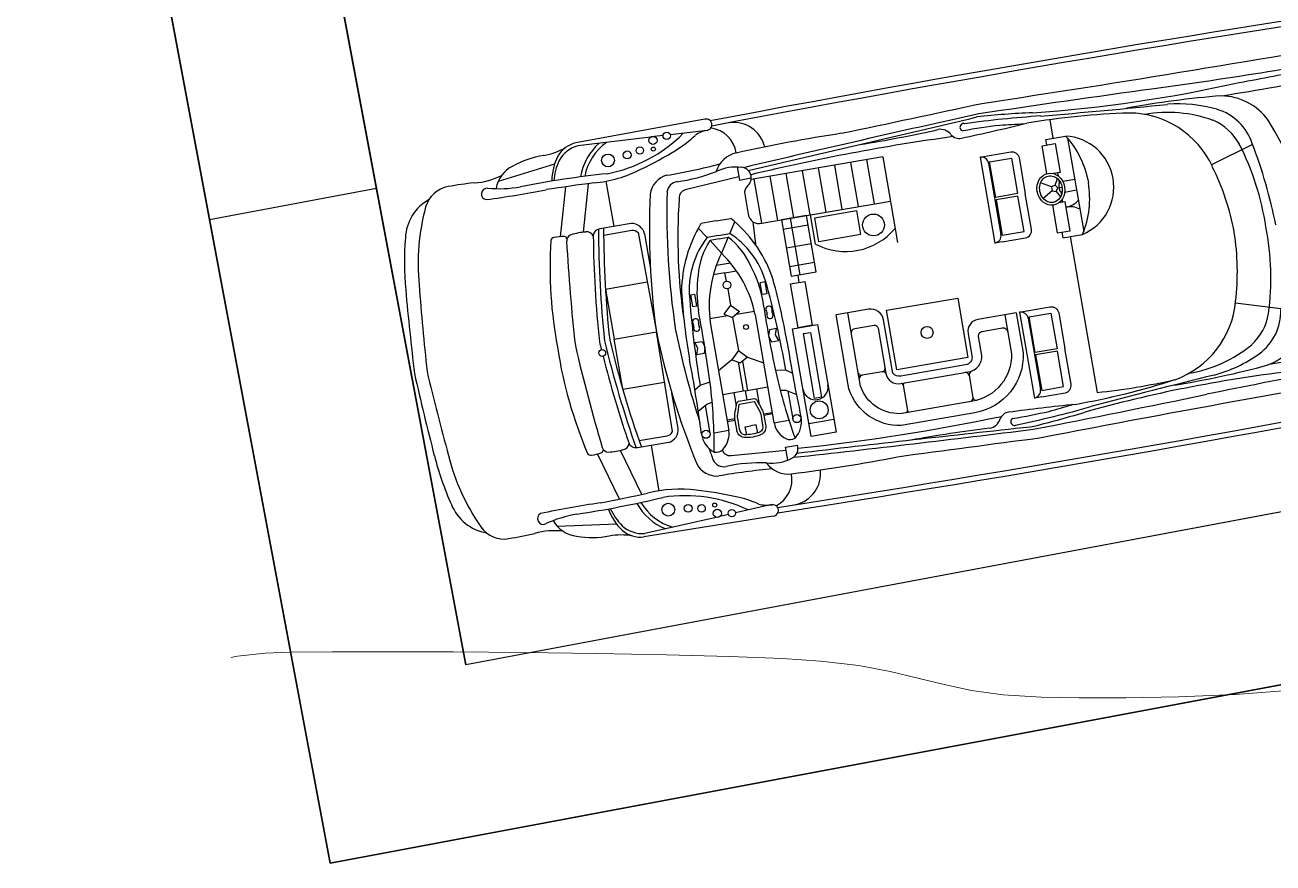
# Model space of a CAD drawing. Header units: metres. Extents: x 2662 to 3279, y 1027 to 1511.
# Drawn here: x 2927.51 to 2953.26, y 1183.22 to 1200.51 of the extents above; entities that cross this region are included whole.
import ezdxf

# ---------------------------------------------------------------- set-up
doc = ezdxf.new("R2010")
doc.units = ezdxf.units.M
doc.header["$LTSCALE"] = 1000
for name, color, linetype in [('01 main point', 1, 'Continuous'), ('furniture', 6, 'Continuous'), ('Layer13', 4, 'Continuous')]:
    doc.layers.add(name, color=color, linetype=linetype)
doc.layers.add('CONT-MNR', color=252, linetype='Continuous', lineweight=9)

# ---------------------------------------------------------------- blocks, each defined once
blk = doc.blocks.new('A$C97441dda')
for points in [[(1.3, 9.515), (1.444, 9.032)], [(3.135, 9.515), (2.99, 9.032)], [(0.886, 7.521), (1.929, 7.521)], [(1.348, 7.521), (1.348, 7.389)], [(1.468, 7.521), (1.468, 7.389)], [(0.859, 7.366), (0.653, 7.366)], [(1.232, 7.231), (0.921, 7.231), (0.921, 7.376), (1.244, 7.376), (1.244, 7.303)], [(1.244, 7.347), (1.276, 7.347)], [(1.371, 7.298), (1.306, 7.335)], [(1.324, 7.347), (1.36, 7.347)], [(1.388, 7.336), (1.428, 7.336)], [(1.407, 7.323), (1.407, 7.369)], [(1.442, 7.298), (1.509, 7.336)], [(1.455, 7.347), (1.492, 7.347)], [(1.54, 7.347), (1.572, 7.347)], [(1.584, 7.231), (1.894, 7.231), (1.894, 7.376), (1.572, 7.376), (1.572, 7.303)], [(1.957, 7.366), (3.698, 7.366)], [(1.385, 7.256), (1.321, 7.145)], [(1.429, 7.256), (1.493, 7.145)], [(2.683, 6.676), (2.683, 6.757)], [(2.764, 6.757), (3.56, 6.757)], [(3.641, 6.757), (3.641, 6.676)], [(0.929, 6.537), (0.929, 6.618)], [(1.01, 6.618), (1.806, 6.618)], [(1.887, 6.618), (1.887, 6.537)], [(2.683, 6.676), (3.641, 6.676)], [(2.683, 6.639), (2.683, 6.509)], [(0.929, 6.537), (1.887, 6.537)], [(3.272, 6.01), (3.523, 6.01)], [(0.742, 5.482), (0.742, 4.012)], [(0.742, 5.482), (1.699, 5.482)], [(1.236, 4.046), (1.236, 5.482)], [(0.742, 5.302), (1.236, 5.302)], [(3.255, 5.276), (3.54, 5.276)], [(0.742, 5.122), (1.236, 5.122)], [(3.072, 5.074), (3.072, 4.85)], [(0.742, 4.942), (1.236, 4.942)], [(2.368, 4.812), (2.368, 4.682)], [(0.742, 4.762), (1.236, 4.762)], [(0.742, 4.582), (1.236, 4.582)], [(1.565, 4.59), (1.236, 4.59)], [(1.341, 4.265), (1.341, 4.546)], [(1.549, 4.265), (1.549, 4.546)], [(1.757, 4.265), (1.757, 4.546)], [(0.742, 4.402), (1.236, 4.402)], [(3.498, 4.462), (3.498, 4.183)], [(1.866, 4.368), (1.236, 4.368)], [(1.866, 4.339), (1.947, 4.339)], [(0.742, 4.222), (1.236, 4.222)], [(0.58, 3.884), (0.726, 3.884), (0.726, 4.017)], [(0.742, 4.042), (1.236, 4.042)], [(2.406, 4.009), (2.406, 3.929), (2.471, 3.909), (2.54, 3.929), (2.54, 4.011), (2.471, 3.988), (2.406, 4.009)], [(2.918, 4.097), (2.875, 4.032), (2.858, 3.919)], [(3.156, 4.101), (3.096, 3.997), (3.083, 3.933)], [(3.107, 4.016), (3.415, 4.016)], [(3.854, 3.884), (3.709, 3.884), (3.709, 4.017)], [(0.891, 3.916), (1.112, 3.916)], [(1.203, 3.954), (1.453, 3.937)], [(1.879, 3.969), (2.01, 3.969), (2.01, 3.919), (1.879, 3.919)], [(1.879, 3.969), (1.879, 3.919)], [(2.217, 3.805), (3.423, 3.805), (3.423, 3.972)], [(1.126, 3.554), (1.126, 3.721)], [(1.289, 3.681), (1.171, 3.758)], [(2.175, 3.603), (2.175, 3.803)], [(2.66, 3.641), (2.755, 3.805)], [(3.022, 3.554), (3.022, 3.805)], [(3.306, 3.709), (3.306, 3.805)], [(3.32, 3.709), (3.32, 3.805)], [(0.001, 3.623), (0.017, 2.181)], [(0.128, 3.628), (0.106, 3.219)], [(1.289, 3.554), (1.289, 3.681)], [(1.326, 3.554), (1.326, 3.655)], [(1.326, 3.655), (1.486, 3.554)], [(1.609, 3.633), (1.609, 3.475)], [(1.706, 3.554), (1.706, 3.683)], [(2.066, 3.554), (2.153, 3.641), (2.203, 3.554)], [(2.573, 3.554), (2.66, 3.641), (2.711, 3.554)], [(2.697, 3.578), (3.022, 3.578)], [(3.022, 3.679), (3.196, 3.679)], [(3.501, 3.61), (3.411, 3.61), (3.411, 3.549)], [(4.306, 3.628), (4.328, 3.219)], [(4.433, 3.623), (4.417, 2.181)], [(1.126, 3.554), (1.126, 3.387)], [(1.289, 3.554), (1.289, 3.426)], [(1.326, 3.554), (1.326, 3.453)], [(1.326, 3.453), (1.486, 3.554)], [(1.706, 3.554), (1.706, 3.424)], [(1.799, 3.554), (1.706, 3.554)], [(1.883, 3.554), (2.066, 3.554)], [(2.066, 3.554), (2.153, 3.466), (2.203, 3.554)], [(2.175, 3.504), (2.175, 3.304)], [(2.203, 3.554), (2.573, 3.554)], [(2.573, 3.554), (2.66, 3.466), (2.711, 3.554)], [(2.66, 3.466), (2.755, 3.302)], [(2.697, 3.529), (3.022, 3.529)], [(3.022, 3.554), (3.022, 3.302)], [(3.022, 3.554), (3.123, 3.554)], [(3.501, 3.487), (3.411, 3.487), (3.411, 3.549)], [(1.289, 3.426), (1.171, 3.349)], [(2.217, 3.302), (3.423, 3.302), (3.423, 3.136)], [(3.022, 3.428), (3.167, 3.428)], [(3.306, 3.389), (3.306, 3.302)], [(3.32, 3.302), (3.32, 3.389)], [(1.879, 3.138), (2.01, 3.138), (2.01, 3.189), (1.879, 3.189)], [(1.879, 3.138), (1.879, 3.189)], [(2.406, 3.098), (2.406, 3.179), (2.471, 3.198), (2.54, 3.179), (2.54, 3.097), (2.471, 3.12), (2.406, 3.098)], [(2.918, 3.01), (2.875, 3.075), (2.858, 3.189)], [(3.156, 3.006), (3.096, 3.111), (3.083, 3.174)], [(0.102, 3.139), (0.097, 3.045)], [(3.107, 3.091), (3.415, 3.091)], [(4.332, 3.139), (4.337, 3.045)], [(0.095, 3.001), (0.052, 2.197)], [(4.34, 3.001), (4.382, 2.197)], [(1.131, 2.755), (1.523, 2.755)], [(3.304, 2.755), (2.911, 2.755)], [(1.107, 2.688), (2.217, 2.701)], [(1.658, 2.229), (1.658, 2.694)], [(3.327, 2.688), (2.217, 2.701)], [(2.217, 2.229), (2.217, 2.701)], [(2.777, 2.229), (2.777, 2.694)], [(0.489, 2.435), (0.995, 2.435)], [(3.945, 2.435), (3.439, 2.435)], [(0.483, 2.239), (1, 2.091)], [(1.658, 2.229), (2.217, 2.229)], [(2.777, 2.229), (2.217, 2.229)], [(3.952, 2.239), (3.435, 2.091)], [(0.474, 1.987), (1.005, 1.835)], [(3.96, 1.987), (3.43, 1.835)], [(0.207, 1.911), (0.292, 1.265)], [(4.228, 1.911), (4.142, 1.265)]]:
    blk.add_lwpolyline(points)
for points in [[(0.921, 7.283), (0.859, 7.283), (0.859, 7.504, -0.142146), (1.408, 7.663)], [(1.894, 7.283), (1.957, 7.283), (1.957, 7.504, 0.142146), (1.408, 7.663)], [(1.351, 7.36, 0.296682), (1.388, 7.336)], [(1.464, 7.36, -0.29421), (1.428, 7.336)], [(2.683, 6.757), (2.683, 7.018, -0.414214), (2.763, 7.098), (3.162, 7.098)], [(3.641, 6.757), (3.641, 7.018, 0.414214), (3.561, 7.098), (3.162, 7.098)], [(0.929, 6.618), (0.929, 6.88, -0.414214), (1.008, 6.959), (1.408, 6.959)], [(1.887, 6.618), (1.887, 6.88, 0.414214), (1.807, 6.959), (1.408, 6.959)], [(2.683, 6.639), (3.129, 6.639, -0.374978), (3.69, 6.003), (3.69, 5.181, -0.336338), (3.196, 4.682), (2.368, 4.682)], [(2.683, 6.509), (3.12, 6.509, -0.370359), (3.56, 6.003), (3.56, 5.19, -0.32607), (3.186, 4.812), (2.368, 4.812)], [(2.683, 6.509), (2.683, 6.209, 0.414214), (2.816, 6.077), (3.068, 6.077, -0.414214), (3.153, 5.991), (3.153, 5.267, -0.267949), (3.107, 5.186), (2.512, 5.186, 0.414214), (2.368, 5.042), (2.368, 4.812)], [(2.598, 4.812, -0.403822), (2.551, 4.859), (2.551, 5.073, -0.414214), (2.59, 5.111), (3.094, 5.111, 0.414214), (3.235, 5.253), (3.235, 6.01, 0.381295), (3.081, 6.186), (2.87, 6.186, -0.414214), (2.821, 6.234), (2.821, 6.458, -0.414214), (2.873, 6.509, -1)], [(0.689, 3.884), (0.732, 3.278, 0.372915), (0.813, 3.197, 0.054262), (2.148, 3.021, 0.054262)], [(3.746, 3.884), (3.702, 3.278, -0.372915), (3.622, 3.197, -0.000086), (3.62, 3.197, -0.000086)], [(0.995, 2.63), (0.995, 2.278, 0.367647), (1.058, 2.196, 0.57735)], [(1.07, 2.31), (1.07, 2.624, -0.267949), (1.107, 2.688, -0.267949)], [(3.364, 2.31), (3.364, 2.624, 0.267949), (3.327, 2.688, 0.267949)], [(3.439, 2.63), (3.439, 2.278, -0.367647), (3.376, 2.196, -0.57735)]]:
    blk.add_lwpolyline(points, format="xyb")
for points in [[(1.407, 7.323), (1.371, 7.298), (1.385, 7.256), (1.429, 7.256), (1.442, 7.298)], [(2.752, 7.014), (3.149, 7.014), (3.149, 6.77), (2.752, 6.77)], [(3.572, 7.014), (3.175, 7.014), (3.175, 6.77), (3.572, 6.77)], [(0.998, 6.875), (1.394, 6.875), (1.394, 6.631), (0.998, 6.631)], [(1.817, 6.875), (1.421, 6.875), (1.421, 6.631), (1.817, 6.631)], [(2.414, 6.031), (3.079, 6.031), (3.079, 5.237), (2.414, 5.237)], [(1.277, 5.097), (1.545, 5.097), (1.545, 4.632), (1.277, 4.632)], [(1.866, 4.546), (1.236, 4.546), (1.236, 4.265), (1.866, 4.265)], [(1.947, 4.403), (2.437, 4.403), (2.437, 4.246), (1.947, 4.246)], [(2.437, 4.462), (3.642, 4.462), (3.642, 4.183), (2.437, 4.183)], [(2.51, 4.369), (3.234, 4.369), (3.234, 4.292), (2.51, 4.292)]]:
    blk.add_lwpolyline(points, close=True)
for points in [[(3.425, 3.389), (3.306, 3.389, -0.084873), (3.255, 3.398, 0.004228), (3.149, 3.434, -0.236057), (3.123, 3.46), (3.123, 3.549), (3.123, 3.638, -0.236057), (3.149, 3.664, 0.004228), (3.255, 3.7, -0.084873), (3.306, 3.709), (3.425, 3.709, -0.35873), (3.527, 3.643, -0.047149), (3.538, 3.549, -0.047149), (3.527, 3.454, -0.35873)], [(3.427, 3.421), (3.306, 3.421, -0.084873), (3.265, 3.428, 0.004228), (3.159, 3.464, -0.145695), (3.155, 3.467), (3.155, 3.549), (3.155, 3.631, -0.145695), (3.159, 3.634, 0.004228), (3.265, 3.67, -0.084873), (3.306, 3.677), (3.427, 3.677, -0.359263), (3.497, 3.635, -0.045925), (3.506, 3.549, -0.045925), (3.497, 3.463, -0.359263)]]:
    blk.add_lwpolyline(points, format="xyb", close=True)
for centre, radius in [((2.73, 5.635), 0.0656), ((1.464, 5.255), 0.12), ((3.367, 4.319), 0.0984), ((3.42, 4.061), 0.0445), ((1.841, 3.554), 0.0423), ((2.332, 3.681), 0.0264), ((0.111, 3.179), 0.0406), ((4.324, 3.179), 0.0406), ((0.135, 3.021), 0.0449), ((0.23, 3.009), 0.0224), ((3.42, 3.047), 0.0445), ((4.204, 3.009), 0.0224), ((4.299, 3.021), 0.0449), ((0.22, 2.86), 0.0414), ((4.215, 2.86), 0.0414), ((0.244, 2.715), 0.0431), ((4.19, 2.715), 0.0431), ((0.268, 2.497), 0.0707), ((4.166, 2.497), 0.0707), ((2.344, 2.074), 0.0375)]:
    blk.add_circle(centre, radius)
for centre, radius, start, end in [((208.587, 7.199), 208.587, 178.49574, 180.96673), ((208.639, 7.199), 208.58, 178.49658, 180.96528), ((-204.204, 7.199), 208.58, 359.03472, 1.50342), ((-204.153, 7.199), 208.587, 359.03327, 1.50426), ((-190.377, 10.573), 190.766, 358.82377, 0.23433), ((194.812, 10.573), 190.766, 179.76567, 181.17623), ((-53.748, 10.377), 54.289, 358.0745, 0.7437), ((58.182, 10.377), 54.289, 179.2563, 181.9255), ((-41.183, 9.758), 41.901, 359.3324, 0.9894), ((45.617, 9.758), 41.901, 179.0106, 180.6676), ((-75.841, 8.389), 76.453, 0.82246, 1.39538), ((2.29, 6.776), 3.197, 91.3043, 112.539), ((1.351, 9.149), 0.647, 116.2865, 169.2582), ((2.388, 3.896), 5.724, 91.7134, 101.0556), ((3.083, 9.149), 0.647, 10.7418, 63.7135), ((-14.27, 8.715), 14.893, 354.1146, 2.9656), ((1.378, 8.933), 0.587, 98.542, 153.3786), ((2.167, 6.459), 3.048, 89.0501, 107.0897), ((2.268, 6.459), 3.048, 72.9103, 90.9499), ((3.057, 8.933), 0.587, 26.6214, 81.458), ((18.704, 8.715), 14.893, 177.0344, 185.8854), ((1.481, 8.791), 0.619, 109.8721, 146.502), ((2.953, 8.791), 0.619, 33.498, 70.1279), ((10.351, 8.357), 9.679, 174.5862, 180.8205), ((-5.916, 8.357), 9.679, 359.1795, 5.4138), ((2.241, 8.525), 1.542, 154.1778, 174.6897), ((2.23, 8.408), 1.457, 150.2082, 180.3438), ((2.244, 6.458), 2.694, 90.5597, 106.7928), ((2.191, 6.458), 2.694, 73.2072, 89.4403), ((2.205, 8.408), 1.457, 359.6562, 29.7918), ((2.193, 8.525), 1.542, 5.3103, 25.8222), ((1.727, 8.059), 1.014, 104.993, 169.9544), ((2.707, 8.059), 1.014, 10.0456, 75.007), ((-75.348, 14.009), 76.242, 354.92951, 355.98239), ((79.783, 14.009), 76.242, 184.01761, 185.07049), ((176.245, 2.671), 175.832, 178.08288, 178.71816), ((-171.81, 2.671), 175.832, 1.28184, 1.91712), ((9.047, 7.072), 8.399, 172.0411, 179.7687), ((-3.653, 7.859), 7.368, 356.1635, 2.9318), ((-4.613, 7.072), 8.399, 0.2313, 7.9589), ((1.408, 7.375), 0.564, 13.1636, 166.8364), ((1.41, 7.382), 0.22, 358.5392, 39.2339), ((1.85, 7.382), 0.22, 140.7661, 181.4608), ((10.385, 5.944), 9.919, 172.7923, 176.3331), ((12.173, 6.052), 11.642, 173.9919, 178.123), ((-7.738, 6.052), 11.642, 1.877, 6.0081), ((-5.951, 5.944), 9.919, 3.6669, 7.2077), ((8.652, 6.041), 8.067, 172.6641, 174.5309), ((-25.603, 5.344), 26.31, 2.2341, 3.8401), ((30.037, 5.344), 26.31, 176.1599, 177.7659), ((-4.217, 6.041), 8.067, 5.4691, 7.3359), ((9.647, 6.394), 9.036, 177.3558, 179.9463), ((2.764, 6.676), 0.0811, 90, 180), ((3.56, 6.676), 0.0811, 0, 90), ((-5.213, 6.394), 9.036, 0.0537, 2.6442), ((-373.31, -8.741), 373.976, 2.1179, 2.35962), ((164.086, 14.129), 163.802, 182.63314, 183.56191), ((1.01, 6.537), 0.0811, 90, 180), ((1.806, 6.537), 0.0811, 0, 90), ((-159.652, 14.129), 163.802, 356.43809, 357.36686), ((377.745, -8.741), 373.976, 177.64038, 177.8821), ((-278.76, -10.974), 279.798, 3.06699, 3.59652), ((283.195, -10.974), 279.798, 176.40348, 176.93301), ((0.573, 6.415), 0.0405, 153.1265, 340.953), ((0.569, 6.365), 0.119, 301.2113, 2.4557), ((3.866, 6.365), 0.119, 177.5443, 238.7887), ((3.861, 6.415), 0.0405, 199.047, 26.8735), ((0.696, 6.134), 0.146, 116.9071, 180.3941), ((23.565, 5.504), 22.923, 178.052, 183.7188), ((-19.131, 5.504), 22.923, 356.2812, 1.948), ((3.738, 6.134), 0.146, 359.6059, 63.0929), ((-16.128, 5.386), 16.696, 359.5591, 2.5632), ((3.28, 6.06), 0.0503, 196.5763, 260.4721), ((3.521, 6.047), 0.0369, 273.6593, 359.4047), ((20.563, 5.386), 16.696, 177.4368, 180.4409), ((3.276, 5.97), 0.0405, 95.6747, 178.8009), ((3.519, 5.97), 0.0406, 357.0134, 84.2838), ((0.995, 5.022), 0.715, 322.8811, 40.0859), ((3.255, 5.296), 0.02, 184.1892, 268.3589), ((3.255, 5.256), 0.02, 91.6411, 175.8108), ((3.54, 5.296), 0.02, 271.6411, 355.8108), ((3.54, 5.256), 0.02, 4.1892, 88.3589), ((3.036, 5.075), 0.0367, 358.6961, 81.9233), ((3.109, 5.075), 0.0367, 98.0767, 181.3039), ((19.056, 4.747), 18.648, 178.9753, 182.6006), ((-14.621, 4.747), 18.648, 357.3994, 1.0247), ((3.036, 4.849), 0.0367, 278.0767, 1.3039), ((3.109, 4.849), 0.0367, 178.6961, 261.9233), ((3.112, 4.322), 0.14, 272.2883, 90.1778), ((0.434, 3.873), 0.348, 93.1026, 177.5891), ((4.001, 3.873), 0.348, 2.4109, 86.8974), ((0.705, 3.902), 0.117, 35.8487, 164.0835), ((1.115, 4.038), 0.122, 268.9821, 3.7773), ((2.092, 2.615), 1.468, 100.4887, 131.1511), ((2.586, -3.05), 7.149, 90.0845, 96.1092), ((2.93, -6.611), 10.644, 90.2944, 95.7351), ((2.182, 3.963), 0.035, 60, 300), ((2.217, 4.032), 0.0418, 245.1573, 294.8427), ((2.252, 3.963), 0.035, 240, 120), ((2.825, 17.871), 13.774, 268.961, 272.4284), ((2.592, 9.755), 5.842, 272.7701, 280.2295), ((3.416, 3.839), 0.271, 37.9843, 91.5677), ((3.525, 3.968), 0.111, 327.0021, 19.6019), ((3.729, 3.902), 0.117, 15.9165, 100.2051), ((0.422, 3.57), 0.33, 89.1794, 161.9132), ((0.721, 3.914), 0.295, 182.6672, 243.6159), ((1.058, 3.787), 0.487, 162.4718, 196.2958), ((0.888, 4.015), 0.0991, 207.0644, 272.0033), ((1.987, 3.037), 0.95, 97.3014, 137.2904), ((1.859, 3.096), 0.772, 103.4474, 133.6826), ((2.091, 2.581), 1.332, 90.9526, 107.9909), ((2.353, 17.015), 13.106, 268.7557, 272.2789), ((2.217, 3.895), 0.0418, 65.1573, 114.8427), ((3.415, 4.057), 0.251, 271.8534, 323.7999), ((3.377, 3.787), 0.487, 343.7042, 17.5282), ((3.714, 3.914), 0.295, 296.3841, 357.3328), ((4.013, 3.57), 0.33, 18.0868, 90.8206), ((2.264, 2.48), 1.326, 92.0376, 125.9353), ((0.065, 3.627), 0.0634, 0.6303, 183.8233), ((0.51, 3.639), 0.383, 181.6698, 203.2536), ((-7.257, 3.097), 7.796, 0.0818, 4.4608), ((-1.137, 3.279), 1.766, 357.6596, 12.147), ((5.571, 3.279), 1.766, 167.853, 182.3404), ((11.692, 3.097), 7.796, 175.5392, 179.9182), ((3.924, 3.639), 0.383, 336.7464, 358.3302), ((4.37, 3.627), 0.0634, 356.1767, 179.3697), ((-0.771, 2.85), 1.128, 21.223, 34.4528), ((1.859, 4.011), 0.772, 226.3174, 256.5526), ((2.264, 4.627), 1.326, 234.0647, 267.9624), ((5.205, 2.85), 1.128, 145.5472, 158.777), ((-1.213, 2.428), 1.624, 1.2558, 35.182), ((2.092, 4.492), 1.468, 228.8489, 259.5113), ((1.987, 4.071), 0.95, 222.7096, 262.6986), ((3.415, 3.051), 0.251, 36.2001, 88.1466), ((5.647, 2.428), 1.624, 144.818, 178.7442), ((-3.273, 1.798), 3.841, 15.6869, 22.3326), ((0.758, 3.202), 0.131, 178.2121, 253.636), ((2.091, 4.527), 1.332, 252.0091, 269.0474), ((2.353, -9.908), 13.106, 87.7211, 91.2443), ((2.182, 3.144), 0.035, 60, 300), ((2.217, 3.212), 0.0418, 245.1573, 294.8427), ((2.252, 3.144), 0.035, 240, 120), ((2.592, -2.647), 5.842, 79.7705, 87.2299), ((3.525, 3.139), 0.111, 340.3981, 32.9979), ((3.676, 3.202), 0.131, 286.364, 1.7879), ((7.707, 1.798), 3.841, 157.6674, 164.3131), ((0.787, 3.129), 0.25, 184.9044, 252.4647), ((2.441, 11.797), 8.888, 258.8436, 268.5555), ((2.586, 10.157), 7.149, 263.8908, 269.9155), ((2.93, 13.719), 10.644, 264.2649, 269.7056), ((2.217, 3.076), 0.0418, 65.1573, 114.8427), ((3.416, 3.269), 0.271, 268.4323, 322.0157), ((1.993, 11.797), 8.888, 280.2705, 281.1564), ((3.647, 3.129), 0.25, 287.5353, 355.0956), ((2.534, 11.224), 8.53, 257.6692, 267.8736), ((1.993, 11.797), 8.888, 271.4445, 278.3252), ((1.901, 11.224), 8.53, 272.1264, 282.3308), ((2.825, -10.764), 13.774, 87.5716, 91.039), ((-0.971, 2.41), 1.46, 355.7483, 17.0194), ((1.138, 2.611), 0.144, 92.9581, 172.5508), ((3.296, 2.611), 0.144, 7.4492, 87.0419), ((5.405, 2.41), 1.46, 162.9806, 184.2517), ((0.606, 2.77), 0.594, 205.433, 249.4472), ((3.829, 2.77), 0.594, 290.5528, 334.567), ((0.606, 2.77), 0.638, 211.911, 250.7222), ((12.126, 1.728), 11.739, 176.4059, 181.1228), ((-7.692, 1.728), 11.739, 358.8772, 3.5941), ((3.829, 2.77), 0.638, 289.2778, 328.089), ((25.636, 1.27), 25.172, 177.6521, 178.859), ((2.967, 13.874), 11.719, 260.316, 266.3329), ((2.967, 13.874), 11.776, 260.3657, 266.3506), ((1.468, 13.874), 11.719, 273.6671, 279.684), ((1.468, 13.874), 11.776, 273.6494, 279.6343), ((-21.201, 1.27), 25.172, 1.141, 2.3479), ((0.332, 2.201), 0.316, 183.4806, 229.5108), ((0.394, 2.234), 0.344, 186.1517, 231.0679), ((1.814, 2.046), 0.815, 174.5487, 186.2942), ((1.078, 2.123), 0.0756, 105.2553, 179.4903), ((2.967, 13.874), 11.833, 260.7177, 266.3682), ((1.468, 13.874), 11.833, 273.6318, 274.0643), ((1.468, 13.874), 11.833, 274.427, 279.2823), ((3.356, 2.123), 0.0756, 0.5097, 74.7447), ((2.62, 2.046), 0.815, 353.7058, 5.4513), ((4.04, 2.234), 0.344, 308.9321, 353.8483), ((4.102, 2.201), 0.316, 310.4892, 356.5194), ((-0.63, 1.813), 0.723, 359.6277, 19.9452), ((0.509, 2.484), 0.648, 233.8856, 259.1849), ((0.561, 2.528), 0.68, 235.7036, 255.2458), ((1.073, 1.967), 0.0697, 187.7942, 263.6143), ((3.362, 1.967), 0.0697, 276.3857, 352.2058), ((3.873, 2.528), 0.68, 284.7542, 304.2964), ((3.925, 2.484), 0.648, 280.8151, 306.1144), ((5.065, 1.813), 0.723, 160.0548, 180.3723), ((1.109, 1.791), 1.016, 179.0191, 199.3908), ((1.664, 1.778), 0.661, 170.9023, 181.0629), ((1.044, 1.869), 0.0363, 96.2385, 157.5738), ((3.427, 22.256), 20.496, 263.3835, 266.6174), ((1.008, 22.256), 20.496, 273.3826, 276.6165), ((3.39, 1.869), 0.0363, 22.4262, 83.7615), ((2.771, 1.778), 0.661, 358.9371, 9.0977), ((3.325, 1.791), 1.016, 340.6092, 0.9809), ((-11.838, 1.512), 12.31, 358.1017, 1.2083), ((1.042, 1.764), 0.0395, 176.9352, 249.8424), ((2.141, 6.473), 4.875, 256.8026, 270.8937), ((2.293, 6.473), 4.875, 269.1063, 283.1974), ((3.393, 1.764), 0.0395, 290.1576, 3.0648), ((16.273, 1.512), 12.31, 178.7917, 181.8983), ((0.478, 1.552), 0.342, 196.7591, 250.457), ((-0.987, 1.494), 1.377, 345.0575, 0.1444), ((5.422, 1.494), 1.377, 179.8556, 194.9425), ((3.956, 1.552), 0.342, 289.543, 343.2409), ((-0.508, 1.089), 0.773, 353.7288, 17.0945), ((4.943, 1.089), 0.773, 162.9055, 186.2712), ((0.405, 1.124), 0.0636, 166.089, 341.7422), ((4.03, 1.124), 0.0636, 198.2578, 13.911), ((6.031, 0.699), 5.779, 176.9722, 179.8462), ((-1.597, 0.699), 5.779, 0.1538, 3.0278), ((0.572, 0.719), 0.32, 180.7648, 243.8595), ((3.863, 0.719), 0.32, 296.1405, 359.2352), ((0.838, 0.654), 0.511, 199.5857, 257.6279), ((1.433, 2.578), 2.368, 244.9745, 265.9316), ((3.002, 2.578), 2.368, 274.0684, 295.0255), ((3.597, 0.654), 0.511, 282.3721, 340.4143), ((1.538, 3.285), 3.233, 255.4946, 265.6307), ((3.98, 28.413), 28.328, 264.4986, 266.4315), ((0.454, 28.413), 28.328, 273.5685, 275.5014), ((2.897, 3.285), 3.233, 274.3693, 284.5054), ((3.803, 31.003), 31.044, 265.3606, 267.0728), ((0.632, 31.003), 31.044, 272.9272, 274.6394)]:
    blk.add_arc(centre, radius, start, end)
blk.add_ellipse((1.408, 7.245), major_axis=(0.177, 0), ratio=0.864021)
blk.add_open_spline([(1.556, 7.245), (1.556, 7.274), (1.543, 7.303), (1.487, 7.359), (1.43, 7.376), (1.327, 7.358), (1.284, 7.325), (1.252, 7.246), (1.261, 7.201), (1.325, 7.134), (1.38, 7.116), (1.484, 7.13), (1.528, 7.162), (1.553, 7.216), (1.556, 7.23), (1.556, 7.245)], degree=3, knots=[0, 0, 0, 0, 0.726255, 0.726255, 1.762591, 1.762591, 2.798927, 2.798927, 3.835263, 3.835263, 4.871599, 4.871599, 5.907935, 5.907935, 6.283185, 6.283185, 6.283185, 6.283185])

msp = doc.modelspace()

# ---------------------------------------------------------------- linework, layer by layer
at = {"elevation": -1}
for points in [[(2917.863, 1268.241), (2933.808, 1183.224), (2973.614, 1190.689), (2983.442, 1192.532)], [(2992.626, 1197.815), (2936.602, 1187.309), (2933.008, 1206.475), (2934.605, 1208.809), (2950.331, 1211.758), (2950.055, 1213.232), (2933.96, 1210.249), (2931.967, 1212.026), (2929.322, 1226.132), (2930.919, 1228.466), (2946.644, 1231.415), (2946.368, 1232.89), (2930.642, 1229.941), (2928.308, 1231.538), (2925.635, 1245.789)]]:
    msp.add_lwpolyline(points, dxfattribs=at)
at = {"layer": '01 main point'}
msp.add_line((2933.808, 1183.224, -1), (2917.863, 1268.241, -1), dxfattribs=at)
at = {"layer": '01 main point', "elevation": -1}
msp.add_lwpolyline([(2933.808, 1183.224), (2917.863, 1268.241), (2921.303, 1268.887), (2936.602, 1187.309)], dxfattribs=at)
for points in [[(3117.33, 1259.213), (3004.597, 1200.798, -0.073382), (2999.903, 1199.18), (2936.602, 1187.309)], [(3117.102, 1255.152), (3006.207, 1197.69, -0.073382), (3000.549, 1195.74), (2933.808, 1183.224)]]:
    msp.add_lwpolyline(points, format="xyb", dxfattribs=at)
at = {"layer": 'CONT-MNR', "elevation": -2, "flags": 128}
msp.add_lwpolyline([(2953.655, 1186.789), (2952.477, 1186.703), (2951.314, 1186.652), (2950.223, 1186.63), (2949.257, 1186.63), (2948.473, 1186.643), (2947.689, 1186.691), (2947.04, 1186.783), (2946.472, 1186.903), (2945.93, 1187.037), (2945.36, 1187.173), (2944.71, 1187.296), (2943.924, 1187.391), (2943.136, 1187.441), (2942.048, 1187.484), (2940.742, 1187.518), (2939.301, 1187.545), (2937.809, 1187.565), (2936.347, 1187.577), (2934.998, 1187.582), (2933.847, 1187.579), (2932.974, 1187.57), (2932.464, 1187.554), (2931.893, 1187.489), (2931.754, 1187.462)], dxfattribs=at)
at = {"layer": 'Layer13'}
msp.add_line((2934.759, 1197.137, -1), (2931.319, 1196.492, -1), dxfattribs=at)

# ---------------------------------------------------------------- block references
at = {"layer": 'furniture', "xscale": 1.875, "yscale": 1.875, "zscale": 1.875, "rotation": 279.7865076807234}
msp.add_blockref('A$C97441dda', (2934.84, 1197.416), dxfattribs=at)

doc.saveas('drawing.dxf')
